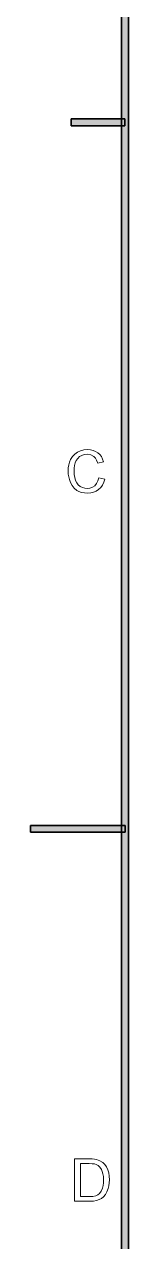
# Model space of a CAD drawing. Extents: x 23 to 417, y 3 to 294.
# Drawn here: x 23.4 to 30.2, y 119.3 to 205.4 of the extents above; entities that cross this region are included whole.
import ezdxf

# ---------------------------------------------------------------- set-up
doc = ezdxf.new("R2010")
doc.units = 0

msp = doc.modelspace()

# ---------------------------------------------------------------- linework, layer by layer
at = {"color": 7, "lineweight": 35}
for p, q in [((29.763, 9.762), (29.763, 287)), ((30.237, 287), (30.237, 10.238))]:
    msp.add_line(p, q, dxfattribs=at)
at = {"color": 7, "lineweight": 35, "ltscale": 0.011875}
for p, q in [((26.2, 198.262), (26.2, 198.738)), ((30, 198.738), (30, 198.262)), ((23.356, 148.262), (23.356, 148.738)), ((30.006, 148.738), (30.006, 148.262))]:
    msp.add_line(p, q, dxfattribs=at)
at = {"color": 7, "lineweight": 35, "ltscale": 0.095}
for p, q in [((26.2, 198.738), (30, 198.738)), ((30, 198.262), (26.2, 198.262))]:
    msp.add_line(p, q, dxfattribs=at)
at = {"color": 7, "lineweight": 35, "ltscale": 0.16625}
for p, q in [((23.356, 148.738), (30.006, 148.738)), ((30.006, 148.262), (23.356, 148.262))]:
    msp.add_line(p, q, dxfattribs=at)
at = {"color": 7, "lineweight": 13}
for points in [[(28.164, 173.347), (28.58, 173.247), (28.507, 173.019), (28.41, 172.82), (28.289, 172.649), (28.143, 172.507), (27.976, 172.396), (27.792, 172.316), (27.59, 172.269), (27.371, 172.253), (27.145, 172.265), (26.942, 172.302), (26.761, 172.363), (26.602, 172.449), (26.421, 172.599), (26.27, 172.789), (26.152, 173.017), (26.084, 173.207), (26.036, 173.403), (26.007, 173.606), (25.997, 173.816), (26.008, 174.042), (26.04, 174.253), (26.094, 174.448), (26.169, 174.629), (26.3, 174.842), (26.463, 175.017), (26.659, 175.156), (26.878, 175.256), (27.111, 175.316), (27.358, 175.336), (27.566, 175.322), (27.756, 175.279), (27.93, 175.208), (28.086, 175.109), (28.222, 174.984), (28.336, 174.835), (28.428, 174.664), (28.497, 174.47), (28.08, 174.378), (28.006, 174.576), (27.913, 174.734), (27.8, 174.854), (27.593, 174.965), (27.338, 175.003), (27.136, 174.984), (26.958, 174.929), (26.803, 174.837), (26.674, 174.714), (26.573, 174.566), (26.501, 174.393), (26.452, 174.206), (26.423, 174.014), (26.414, 173.819), (26.425, 173.575), (26.461, 173.353), (26.519, 173.152), (26.603, 172.979), (26.713, 172.837), (26.848, 172.727), (27.001, 172.649), (27.162, 172.602), (27.332, 172.586), (27.531, 172.607), (27.71, 172.671), (27.867, 172.778), (27.997, 172.926), (28.096, 173.116)], [(26.445, 122.133), (26.445, 125.133), (27.47, 125.133), (27.683, 125.129), (27.859, 125.114), (27.999, 125.09), (28.236, 125.007), (28.435, 124.876), (28.579, 124.729), (28.696, 124.559), (28.787, 124.363), (28.852, 124.145), (28.891, 123.907), (28.904, 123.65), (28.895, 123.43), (28.869, 123.228), (28.825, 123.044), (28.734, 122.803), (28.622, 122.607), (28.492, 122.452), (28.351, 122.335), (28.189, 122.248), (27.996, 122.184), (27.773, 122.146), (27.518, 122.133)], [(26.862, 122.467), (27.484, 122.467), (27.741, 122.481), (27.936, 122.523), (28.083, 122.591), (28.197, 122.681), (28.319, 122.85), (28.411, 123.068), (28.453, 123.241), (28.479, 123.437), (28.487, 123.656), (28.478, 123.882), (28.45, 124.08), (28.403, 124.25), (28.337, 124.393), (28.23, 124.546), (28.108, 124.66), (27.973, 124.737), (27.849, 124.772), (27.682, 124.793), (27.474, 124.8), (26.862, 124.8)]]:
    msp.add_lwpolyline(points, close=True, dxfattribs=at)
at = {"color": 7, "lineweight": 5}
for points in [[(29.763, 287), (30.237, 287), (29.763, 9.762), (30.237, 10.238)], [(26.2, 198.262), (26.2, 198.738), (30, 198.262), (30, 198.738)], [(30.006, 148.738), (30.006, 148.262), (23.356, 148.738), (23.356, 148.262)]]:
    msp.add_solid(points, dxfattribs=at)

doc.saveas('drawing.dxf')
